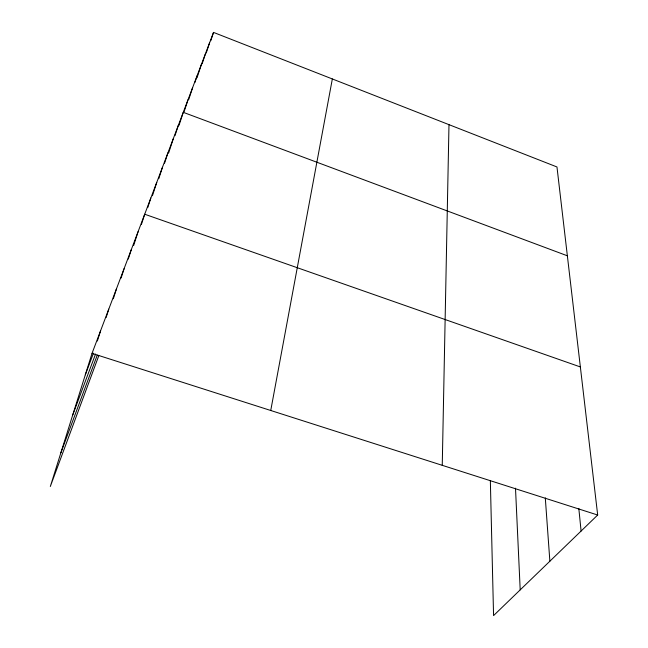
<?xml version="1.0" encoding="UTF-8"?>
<svg xmlns="http://www.w3.org/2000/svg" width="648" height="648" viewBox="0 0 648 648"><rect width="100%" height="100%" fill="white"/><g stroke="black" fill="none" stroke-linecap="round" stroke-linejoin="round"><path stroke-width="0.97" d="M442.252 465.321L448.983 124.651M270.743 410.492L332.343 78.951M490.35 480.84L493.565 615.6L597.683 515.022L556.972 166.965L213.524 32.4L92.032 353.354L50.317 486.486L98.812 355.679M97.362 341.01L100.602 330.731M106.118 317.544L108.775 309.128M113.327 298.752L116.591 288.481M121.103 278.041L124.076 268.718M128.263 259.087L131.236 249.788M133.642 245.543L138.105 231.644M141.426 224.386L144.698 214.229L580.365 366.946M147.744 207.611L150.846 197.988M152.426 195.769L156.759 182.363M158.752 178.751L162.454 167.322M164.552 163.247L167.945 152.823M168.634 152.985L173.235 138.842M174.976 135.659L178.338 125.348M179.01 125.372L183.271 112.331L567.365 255.798M184.089 111.788L188.033 99.743M188.714 99.549L192.634 87.585M194.886 82.531L197.089 75.824M197.016 77.76L201.398 64.444M202.144 63.82L205.57 53.42M206.202 53.071L209.612 42.744M210.754 40.792L213.524 32.4M60.88 452.79L97.24 355.177M72.73 414.963L95.556 354.051M85.309 374.819L93.474 353.168M92.032 353.354L597.683 515.022M578.81 508.397L581.094 531.044M545.292 497.867L549.869 561.209M515.5 488.179L520.198 589.874"/></g></svg>
